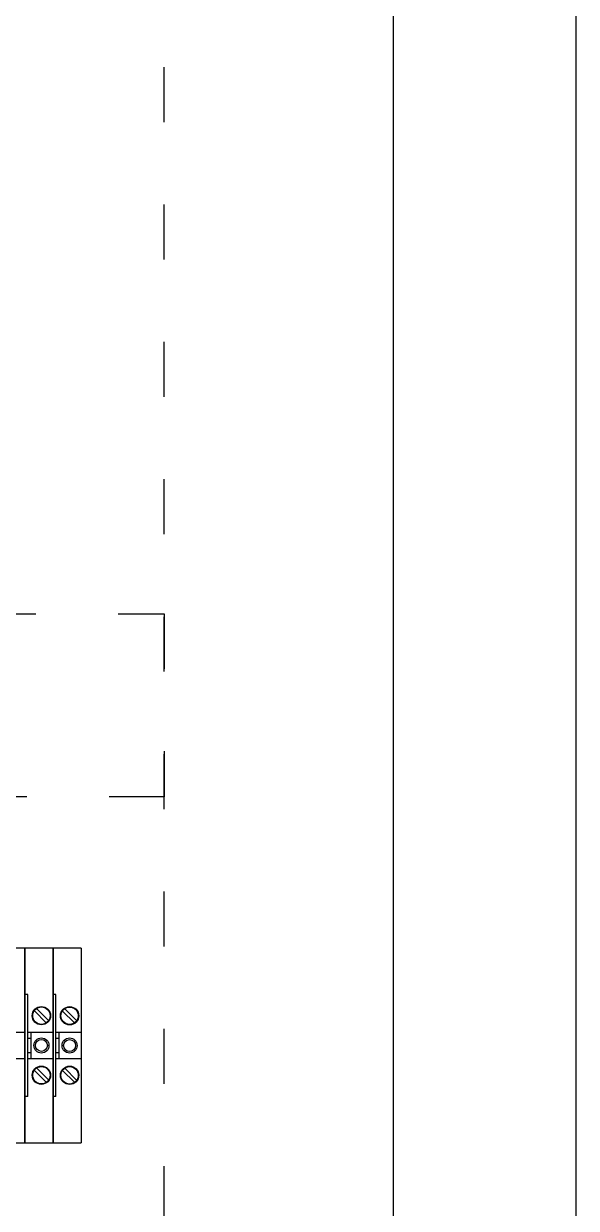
# Model space of a CAD drawing. Header units: millimetres. Extents: x 14879 to 38758, y -20740 to 1136.
# Drawn here: x 37191.5 to 37312.1, y -7383.9 to -7125.3 of the extents above; entities that cross this region are included whole.
import ezdxf

# ---------------------------------------------------------------- set-up
doc = ezdxf.new("R2010")
doc.units = ezdxf.units.MM
doc.linetypes.add('ACAD_ISO03W100', pattern=[30, 12, -18])
doc.linetypes.add('DOT', pattern=[0.559539, 0, -0.27977, 0, -0.27977])
doc.layers.add('1', color=7, linetype='Continuous')

msp = doc.modelspace()

# ---------------------------------------------------------------- linework, layer by layer
for p, q in [((37312.11, -7898.36), (37312.11, -5908.36)), ((37272.11, -5948.36), (37272.11, -7858.36))]:
    msp.add_line(p, q)
at = {"color": 1, "linetype": 'ACAD_ISO03W100'}
for points in [[(37222.12, -6510.84), (37272.11, -6510.84), (37272.11, -7776.75), (37222.12, -7776.75)], [(36612.11, -7294.11), (36612.11, -7254.11), (37222.12, -7254.11), (37222.12, -7294.11)]]:
    msp.add_lwpolyline(points, close=True, dxfattribs=at)
at = {"layer": '1', "color": 7}
for p, q in [((37191.74, -7327.12), (37185.59, -7327.12)), ((37191.74, -7369.65), (37191.74, -7327.12)), ((37191.74, -7327.13), (37191.74, -7337.26)), ((37197.89, -7327.13), (37191.74, -7327.13)), ((37197.89, -7369.66), (37197.89, -7327.13)), ((37197.89, -7327.15), (37197.89, -7337.27)), ((37204.04, -7327.15), (37197.89, -7327.15)), ((37204.04, -7327.15), (37204.04, -7337.27)), ((37192.34, -7337.26), (37191.74, -7337.26)), ((37191.74, -7337.26), (37191.74, -7359.51)), ((37192.34, -7359.51), (37192.34, -7337.26)), ((37198.49, -7337.27), (37197.89, -7337.27)), ((37197.89, -7337.27), (37197.89, -7359.52)), ((37198.49, -7359.52), (37198.49, -7337.27)), ((37204.04, -7337.27), (37204.04, -7359.52)), ((37196.38, -7343.41), (37193.81, -7340.85)), ((37194.31, -7340.35), (37196.88, -7342.92)), ((37202.53, -7343.43), (37199.96, -7340.86)), ((37200.46, -7340.36), (37203.03, -7342.93)), ((37191.74, -7345.52), (37186.19, -7345.52)), ((37197.89, -7345.53), (37192.34, -7345.53)), ((37192.34, -7346.78), (37193.07, -7346.78)), ((37193.07, -7346.78), (37193.07, -7345.53)), ((37193.07, -7349.98), (37193.07, -7346.78)), ((37204.04, -7345.55), (37198.49, -7345.55)), ((37198.49, -7346.8), (37199.22, -7346.8)), ((37199.22, -7346.8), (37199.22, -7345.55)), ((37199.22, -7350), (37199.22, -7346.8)), ((37186.19, -7351.22), (37191.74, -7351.22)), ((37193.07, -7349.98), (37192.34, -7349.98)), ((37192.34, -7351.23), (37197.89, -7351.23)), ((37193.07, -7351.23), (37193.07, -7349.98)), ((37199.22, -7350), (37198.49, -7350)), ((37198.49, -7351.25), (37204.04, -7351.25)), ((37199.22, -7351.25), (37199.22, -7350)), ((37196.38, -7356.41), (37193.81, -7353.85)), ((37194.31, -7353.35), (37196.88, -7355.92)), ((37202.53, -7356.43), (37199.96, -7353.86)), ((37200.46, -7353.36), (37203.03, -7355.93)), ((37192.34, -7359.51), (37191.74, -7359.51)), ((37191.74, -7359.51), (37191.74, -7369.66)), ((37198.49, -7359.52), (37197.89, -7359.52)), ((37197.89, -7359.52), (37197.89, -7369.67)), ((37204.04, -7359.52), (37204.04, -7369.67)), ((37185.59, -7369.65), (37191.74, -7369.65)), ((37191.74, -7369.66), (37197.89, -7369.66)), ((37197.89, -7369.67), (37204.04, -7369.67))]:
    msp.add_line(p, q, dxfattribs=at)
for centre, radius in [((37195.34, -7341.88), 2), ((37195.34, -7341.88), 1.9), ((37201.49, -7341.9), 2), ((37201.49, -7341.9), 1.9), ((37195.34, -7348.38), 1.65), ((37201.49, -7348.4), 1.65), ((37195.34, -7348.38), 1.3), ((37201.49, -7348.4), 1.3), ((37195.34, -7354.88), 2), ((37195.34, -7354.88), 1.9), ((37201.49, -7354.9), 2), ((37201.49, -7354.9), 1.9)]:
    msp.add_circle(centre, radius, dxfattribs=at)
at = {"layer": '1', "color": 7, "linetype": 'DOT'}
for p in [(37191.74, -7330.88), (37197.89, -7330.9)]:
    msp.add_point(p, dxfattribs=at)

doc.saveas('drawing.dxf')
